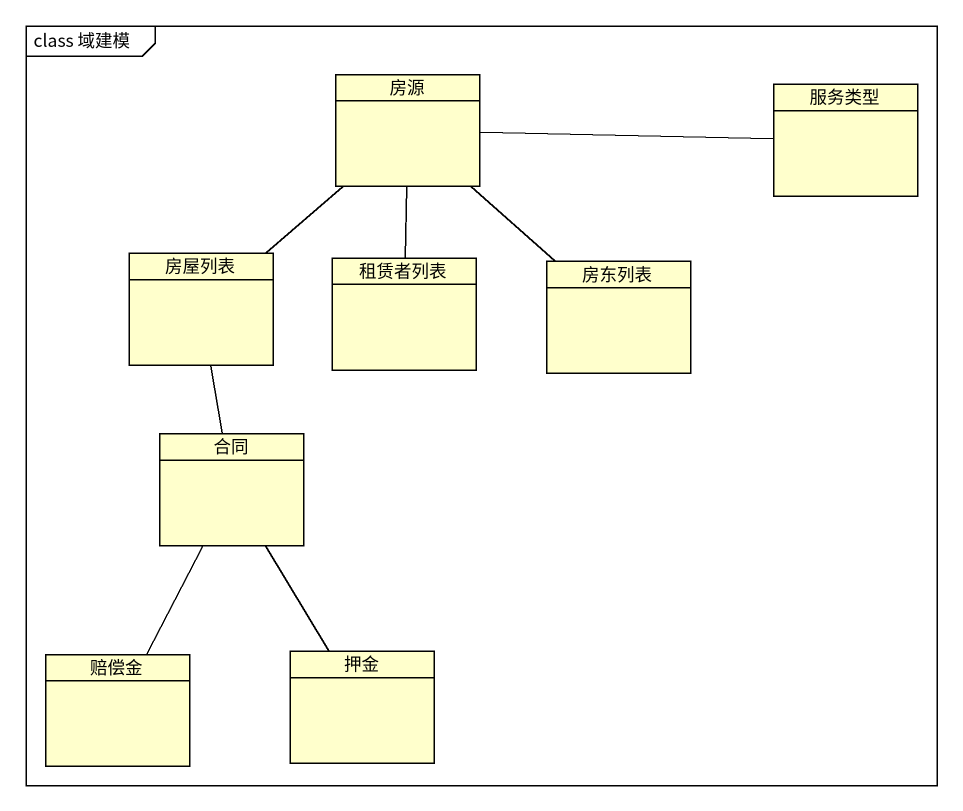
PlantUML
@startuml
mainframe class 域建模
hide circle
hide empty members
class 房源
class 服务类型
class 房屋列表
class 租赁者列表
class 房东列表
class 合同
class 赔偿金
class 押金
房源 -right- 服务类型
房源 -- 房屋列表
房源 -- 租赁者列表
房源 -- 房东列表
房屋列表 -- 合同
合同 -- 押金
赔偿金 -up- 合同
@enduml
